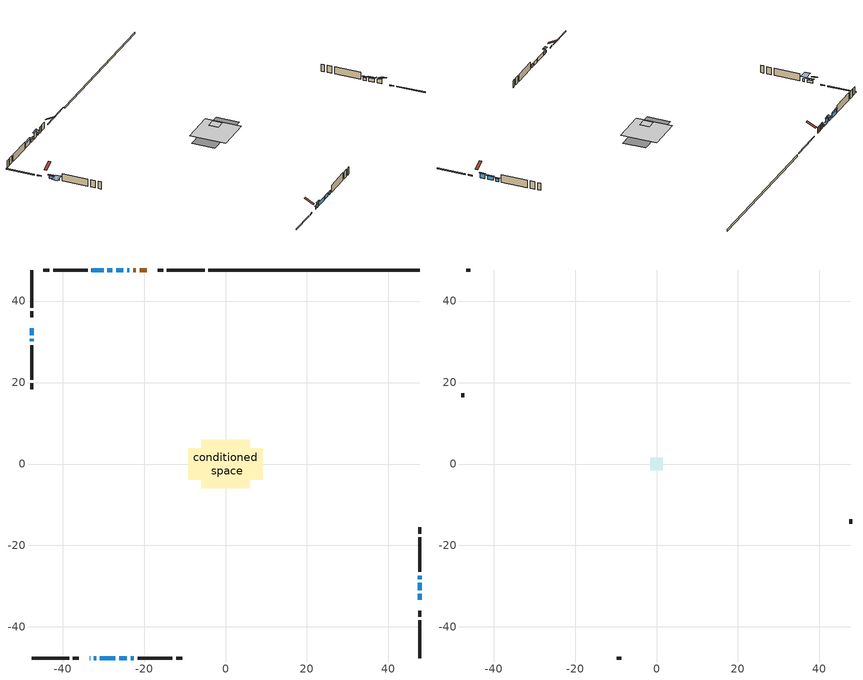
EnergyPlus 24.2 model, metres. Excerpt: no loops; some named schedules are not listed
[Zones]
conditioned space
 floor adiabatic (Floor2 construction): -5.91,-5.91 -5.91,5.91 5.91,5.91 5.91,-5.91 z0.61
 floor adiabatic (AdiabaticFloorConstruction): -5.91,-5.91 -5.91,5.91 5.91,5.91 5.91,-5.91 z0.61
 floor foundation (Slab1 construction): -9.13,-3.82 -9.13,3.82 9.13,3.82 9.13,-3.82 z0
 wall outside (RimJoist1 construction): -5.12,47.63 -14.36,47.63 / -47.63,-47.63 -38.38,-47.63 / -47.63,47.63 -47.63,38.38 / 47.63,-47.63 47.63,-38.38 z0.61:0.91
 wall outside (RimJoist2 construction): -15.29,47.63 -16.67,47.63 / -37.45,-47.63 -36.08,-47.63 / -47.63,37.45 -47.63,36.08 / 47.63,-37.45 47.63,-36.08 z0.61:0.91
 wall outside (AdiabaticWallConstruction 1): -19.36,47.63 -21.1,47.63 / -22.02,47.63 -22.68,47.63 z0.61:2.64
 wall outside (AdiabaticWallConstruction): -33.39,-47.63 -33.23,-47.63 z0.61:1.32; -47.63,33.38 -47.63,31.63 z0.61:1.45; 47.63,-33.38 47.63,-31.91 / -32.3,-47.63 -31.77,-47.63 / -29.9,47.63 -32.9,47.63 z0.61:2.08; 47.63,-30.98 47.63,-29.2 z0.61:1.81; 47.63,-28.28 47.63,-27.41 / -27.8,47.63 -28.97,47.63 z0.61:1.47; -47.63,30.7 -47.63,30.14 z0.61:1.53; -23.61,47.63 -24.17,47.63 z0.61:1.17; -30.84,-47.63 -27.03,-47.63 / -26.1,-47.63 -24.23,-47.63 / -23.3,-47.63 -22.47,-47.63 z0.61:1.83; -25.1,47.63 -26.88,47.63 z0.61:2.64
 wall outside (Wall1 construction): -33.83,47.63 -42.31,47.63 / -21.55,-47.63 -13.06,-47.63 / -47.63,29.21 -47.63,20.73 / 47.63,-26.48 47.63,-18 z0.61:3.05
 wall outside (Wall2 construction): -43.24,47.63 -44.74,47.63 / -12.13,-47.63 -10.63,-47.63 / -47.63,19.8 -47.63,18.3 / 47.63,-17.07 47.63,-15.57 z0.61:3.05
 wall foundation (FoundationWall1 construction): 47.63,47.63 -4.19,47.63 z0:0.61
 window (WindowConstruction 10): -33.38,-47.63 -33.23,-47.63 z0.61:1.32
 window (WindowConstruction 6): -47.63,33.38 -47.63,31.63 z0.61:1.45
 window (WindowConstruction 7): 47.63,-33.38 47.63,-31.91 z0.61:2.08
 window (WindowConstruction 8): 47.63,-30.98 47.63,-29.2 z0.61:1.8
 window (WindowConstruction 9): 47.63,-28.28 47.63,-27.41 z0.61:1.47
 window (WindowConstruction 13): -47.63,30.7 -47.63,30.14 z0.61:1.52
 window (WindowConstruction 11): -23.61,47.63 -24.17,47.63 z0.61:1.17
 window (WindowConstruction 12): -32.3,-47.63 -31.77,-47.63 z0.61:2.08
 window (WindowConstruction): -30.84,-47.63 -27.03,-47.63 z0.61:1.83
 window (WindowConstruction 1): -26.1,-47.63 -24.23,-47.63 z0.61:1.83
 window (WindowConstruction 2): -23.3,-47.63 -22.47,-47.63 z0.61:1.83
 window (WindowConstruction 3): -25.1,47.63 -26.88,47.63 z0.61:2.64
 window (WindowConstruction 4): -27.81,47.63 -28.97,47.63 z0.61:1.47
 window (WindowConstruction 5): -29.9,47.63 -32.9,47.63 z0.61:2.08
 door (Door): -19.36,47.63 -21.09,47.63 z0.61:2.64
 door (Door 1): -22.02,47.63 -22.68,47.63 z0.61:2.64
 ceiling adiabatic (AdiabaticFloorConstruction): 5.91,-5.91 5.91,5.91 -5.91,5.91 -5.91,-5.91 z0.61
attic - vented
 floor to conditioned space (Floor1 construction Reversed): -1.58,-1.58 -1.58,1.58 1.58,1.58 1.58,-1.58 z3.05
 wall outside (Wall3 construction): -45.67,47.63 -46.7,47.63 / -9.7,-47.63 -8.67,-47.63 / -47.63,17.37 -47.63,16.34 / 47.63,-14.64 47.63,-13.61 z0.61:3.05
 roof outside (Roof1 construction): -18.43,47.63,3.05 -18.43,44.64,4.54 -17.6,44.64,4.54 -17.6,47.63,3.05; -34.31,-47.63,3.05 -34.31,-44.64,4.54 -35.15,-44.64,4.54 -35.15,-47.63,3.05; -47.63,34.31,3.05 -44.64,34.31,4.54 -44.64,35.15,4.54 -47.63,35.15,3.05; 47.63,-34.31,3.05 44.64,-34.31,4.54 44.64,-35.15,4.54 47.63,-35.15,3.05
shading: -32.62,-47.63 -33.99,-47.63 -33.99,-48.54 -32.62,-48.54 z1.93; -47.63,31.17 -47.63,33.84 -47.93,33.84 -47.93,31.17 z1.91; 47.63,-31.61 47.63,-33.68 47.93,-33.68 47.93,-31.61 z2.38; 47.63,-28.91 47.63,-31.28 47.93,-31.28 47.93,-28.91 z2.1; 47.63,-27.11 47.63,-28.57 47.93,-28.57 47.93,-27.11 z1.77; -47.63,29.53 -47.63,31.31 -50.68,31.31 -50.68,29.53 z2.13; -24.78,47.63 -23,47.63 -23,48.54 -24.78,48.54 z1.78; -31.16,-47.63 -32.91,-47.63 -32.91,-47.93 -31.16,-47.93 z2.69; -27.17,47.63 -24.8,47.63 -24.8,47.93 -27.17,47.93 z2.94; -29.27,47.63 -27.51,47.63 -27.51,47.93 -29.27,47.93 z1.77; -33.2,47.63 -29.6,47.63 -29.6,47.93 -33.2,47.93 z2.38
[Building]
Building 1: Terrain=Suburbs
[Site:Location]
Comox AP_BC: Latitude {deg}=49.72; Longitude {deg}=-124.9; Time Zone {hr}=-8; Elevation {m}=26; Keep Site Location Information=Yes
[Site:GroundTemperature:Shallow]
7.68431, 6.60511, 6.51868, 7.03082, 9.08677, 11.1331, 12.9072, 14.0311, 14.1265, 13.2125, 11.4836, 9.50004
[Site:WaterMainsTemperature]
Calculation Method=Schedule; Temperature Schedule=mains temperature schedule
[Material] Roughness=Rough; Thermal Absorptance=0.9
Name | Thickness {m} | Conductivity {W/m-K} | Density {kg/m3} | Specific Heat {J/kg-K} | Solar Absorptance | Visible Absorptance
asphalt or fiberglass shingles | 0.00635 | 0.162714 | 1121.4 | 1465.45 | 0.4 | 0.4
ceiling loosefill ins | 0.254 | 0.0480833 | 16.02 | 1046.75 | 0.7 | 0.7
ceiling stud and cavity | 0.1397 | 0.154653 | 65.682 | 1177.47 | 0.7 | 0.7
concrete 4.0 in. | 0.1016 | 1.803125 | 2242.8 | 837.4 | 0.7 | 0.7
concrete 8.0 in. | 0.2032 | 1.803125 | 2242.8 | 837.4 | 0.7 | 0.7
door material | 0.04445 | 0.188738 | 512.64 | 1214.23 | 0.7 | 0.7
exterior vertical ins | 0.00108814 | 0.029427 | 32.04 | 1214.23 | 0.7 | 0.7
floor covering | 0.0127 | 0.0433444 | 54.468 | 1339.84 | 0.6 | 0.6
floor rigid ins | 0.051816 | 0.029427 | 32.04 | 1214.23 | 0.7 | 0.7
floor rigid ins 1; wall rigid ins | 0.512978 | 0.029427 | 32.04 | 1214.23 | 0.7 | 0.7
floor stud and cavity | 0.1397 | 0.101598 | 92.3553 | 1139.71 | 0.7 | 0.7
floor stud and cavity 1 | 0.1397 | 1.75129 | 37.0049 | 1207.88 | 0.7 | 0.7
furniture material conditioned space 1 | 0.1524 | 0.115458 | 640.8 | 1214.23 | 0.6 | 0.6
gypsum board | 0.0127 | 0.160291 | 801 | 837.4 | 0.6 | 0.6
osb sheathing 0.5 in. | 0.0127 | 0.115458 | 512.64 | 1214.23 | 0.7 | 0.7
osb sheathing 0.75 in. | 0.01905 | 0.115458 | 512.64 | 1214.23 | 0.7 | 0.7
osb sheathing 2.0 in. | 0.0508 | 0.115458 | 512.64 | 1214.23 | 0.7 | 0.7
rim joist stud and cavity | 0.0508 | 0.0284916 | 125.044 | 1163.47 | 0.6 | 0.6
rim joist stud and cavity 1 | 0.0508 | 0.153904 | 50.32683 | 1063.81 | 0.6 | 0.6
wall stud and cavity | 0.1397 | 0.0892446 | 139.0536 | 1170.24 | 0.7 | 0.7
wall stud and cavity 1 | 0.1397 | 0.0929022 | 139.0536 | 1170.24 | 0.7 | 0.7
wall stud and cavity 2 | 0.0889 | 6.1454 | 50.32683 | 1063.81 | 0.6 | 0.6
wall stud and cavity 3 | 0.0889 | 0.380278 | 52.3479 | 1209.89 | 0.7 | 0.7
wall stud and cavity 4 | 0.0889 | 0.391764 | 83.0341 | 1211.67 | 0.7 | 0.7
wood siding | 0.0254 | 0.102417 | 544.68 | 1172.36 | 0.4 | 0.4
wood siding 1 | 0.00254 | 0.102417 | 544.68 | 1172.36 | 0.4 | 0.4
wood siding 2; wood siding 3; wood siding 4 | 0.0254 | 0.102417 | 544.68 | 1172.36 | 0.7 | 0.7
[WindowMaterial:SimpleGlazingSystem]
Name | U-Factor {W/m2-K} | Solar Heat Gain Coefficient
WindowMaterial | 2.87988 | 0.7
WindowMaterial 1 | 2.94859 | 0.6
WindowMaterial 10 | 6.57399 | 0.47
WindowMaterial 11 | 4.59748 | 0.63
WindowMaterial 12 | 4.13529 | 0.66
WindowMaterial 13 | 4.28064 | 0.65
WindowMaterial 2 | 2.99912 | 0.53
WindowMaterial 3 | 2.97754 | 0.59
WindowMaterial 4 | 3.00253 | 0.53
WindowMaterial 5 | 2.88272 | 0.7
WindowMaterial 6 | 2.975272 | 0.57
WindowMaterial 7 | 2.90373 | 0.68
WindowMaterial 8 | 2.95426 | 0.6
WindowMaterial 9 | 2.95653 | 0.63
[Construction]
AdiabaticFloorConstruction: floor stud and cavity 1, floor rigid ins 1, osb sheathing 0.75 in., floor covering
AdiabaticWallConstruction: wood siding 3, wall rigid ins, wall stud and cavity 3, gypsum board
AdiabaticWallConstruction 1: wood siding 4, wall rigid ins, wall stud and cavity 3, gypsum board
Door; Door 1: door material
Floor1 construction Reversed: gypsum board, ceiling stud and cavity, ceiling loosefill ins
Floor2 construction: floor stud and cavity, floor rigid ins, osb sheathing 0.75 in., floor covering
FoundationWall1 construction: concrete 8.0 in.
furniture construction conditioned space 1: furniture material conditioned space 1
PartitionWallConstruction: gypsum board, wall stud and cavity 4, gypsum board
RimJoist1 construction: wood siding 2, osb sheathing 2.0 in., rim joist stud and cavity
RimJoist2 construction: wood siding 2, rim joist stud and cavity 1
Roof1 construction: asphalt or fiberglass shingles
Slab1 construction: concrete 4.0 in.
Wall1 construction: wood siding, osb sheathing 0.5 in., wall stud and cavity, gypsum board
Wall2 construction: wood siding, osb sheathing 0.5 in., wall stud and cavity 1, gypsum board
Wall3 construction: wood siding 1, wall stud and cavity 2
WindowConstruction: WindowMaterial
WindowConstruction 1: WindowMaterial 1
WindowConstruction 10: WindowMaterial 10
WindowConstruction 11: WindowMaterial 11
WindowConstruction 12: WindowMaterial 12
WindowConstruction 13: WindowMaterial 13
WindowConstruction 2: WindowMaterial 2
WindowConstruction 3: WindowMaterial 3
WindowConstruction 4: WindowMaterial 4
WindowConstruction 5: WindowMaterial 5
WindowConstruction 6: WindowMaterial 6
WindowConstruction 7: WindowMaterial 7
WindowConstruction 8: WindowMaterial 8
WindowConstruction 9: WindowMaterial 9
[Zone] Multiplier=1; Part of Total Floor Area=Yes
Name | Volume {m3}
attic - vented | 2.35702
conditioned space | 340.5
[Space]
Name | Zone | Volume {m3}
attic - vented 1 | attic - vented | 2.35702
conditioned space 1 | conditioned space | 340.5
[ZoneInfiltration:EffectiveLeakageArea]
infil attic - vented 1: Zone or Space=attic - vented 1; Schedule=Always On Discrete; Effective Air Leakage Area {cm2}=428.571; Stack Coefficient=0.000273546; Wind Coefficient=1.11747e-05
[ZoneMixing]
whole house fan mix: Zone or Space=attic - vented; Schedule=Always On Continuous; Design Flow Rate Calculation Method=Flow/Zone; Design Flow Rate {m3/s}=0; Source Zone or Space=conditioned space
[SurfaceProperty:ExposedFoundationPerimeter]
Slab1: Exposed Perimeter Calculation Method=TotalExposedPerimeter; Total Exposed Perimeter {m}=51.816
[InternalMass] Zone or ZoneList=conditioned space; Space or SpaceList=conditioned space 1
Name | Construction | Surface Area {m2}
furniture mass conditioned space 1 | furniture construction conditioned space 1 | 167.544
partition wall mass | PartitionWallConstruction | 279.23
[Lights]
interior lighting: Zone or ZoneList or Space or SpaceList=conditioned space 1; Schedule=interior lighting schedule; Design Level Calculation Method=LightingLevel; Lighting Level {W}=343.2; Return Air Fraction=0; Fraction Radiant=0.6; Fraction Visible=0.2; Fraction Replaceable=1
[People]
occupants: Zone or ZoneList or Space or SpaceList=conditioned space 1; Number of People Schedule=occupants schedule; Number of People Calculation Method=People; Number of People=3; Fraction Radiant=0.314171; Sensible Heat Fraction=0.56303; Activity Level Schedule=occupants activity schedule; Carbon Dioxide Generation Rate {m3/s-W}=0; Enable ASHRAE 55 Comfort Warnings=No; Mean Radiant Temperature Calculation Type=EnclosureAveraged
[ElectricEquipment] Zone or ZoneList or Space or SpaceList=conditioned space 1; Design Level Calculation Method=EquipmentLevel
Name | Schedule | Design Level {W} | Fraction Latent | Fraction Radiant | Fraction Lost
clothes dryer | clothes dryer schedule | 140.772 | 0.015 | 0.081 | 0.85
clothes washer | clothes washer schedule | 32.1985 | 0.03 | 0.162 | 0.7
cooking range | cooking range schedule | 215.147 | 0.08 | 0.432 | 0.2
dishwasher | dishwasher schedule | 66.8632 | 0.3 | 0.18 | 0.4
fridge | fridge schedule | 72.9452 | 0 | 0.6 | 0
mech vent bath fan 0 | mech vent bath fan 0 schedule | 25.1 | 0 | 0 | 1
mech vent bath fan 1 | mech vent bath fan 1 schedule | 25.1 | 0 | 0 | 1
mech vent house fan | mech vent house fan schedule | 0 | 0 | 0 | 1
mech vent house fan cfis | mech vent house fan cfis schedule | 0 | 0 | 0 | 0
mech vent range fan 0 | mech vent range fan 0 schedule | 57 | 0 | 0 | 1
misc plug loads | misc plug loads schedule | 494.7 | 0.045 | 0.513 | 0.1
whole house fan | Always On Discrete | 0 | 0 | 0 | 1
[OtherEquipment] Zone or ZoneList or Space or SpaceList=conditioned space 1; Design Level Calculation Method=EquipmentLevel
Name | Fuel Type | Schedule | Design Level {W} | Fraction Latent | Fraction Radiant | Fraction Lost
clothes dryer 1 | Electricity | clothes dryer schedule | 0 | 0.015 | 0.081 | 0.85
cooking range 1 | Electricity | cooking range schedule | 0 | 0.08 | 0.432 | 0.2
general water use latent | None | general water use schedule | 62.594 | 1 | 0 | 0
general water use sensible | None | general water use schedule | -61.6891 | 0 | 0.6 | 0
mech vent house fan latent load | None | Always On Discrete | 0 | 1 | 0 | 0
mech vent house fan sensible load | None | Always On Discrete | 0 | 0 | 0 | 0
water heater energy adjustment1 | Electricity | Always On Discrete | 0.01 | 0 | 0 | 1
[ZoneInfiltration:DesignFlowRate] Zone or ZoneList or Space or SpaceList=conditioned space 1; Schedule=Always On Discrete; Design Flow Rate Calculation Method=Flow/Zone; Design Flow Rate {m3/s}=0
infil flow; natural vent flow; whole house fan flow
[Foundation:Kiva]
Foundation Kiva 1: Initial Indoor Air Temperature {C}=18; Wall Height Above Grade {m}=0.609996; Wall Depth Below Slab {m}=0.2032; Custom Block Material Name 1=exterior vertical ins; Custom Block Depth 1 {m}=0.609996; Custom Block X Position 1 {m}=0.2032; Custom Block Z Position 1 {m}=0
[Foundation:Kiva:Settings]
Soil Conductivity {W/m-K}=0.849921; Soil Density {kg/m3}=1842.3; Soil Specific Heat {J/kg-K}=418.7; Ground Solar Absorptivity=0.9; Ground Thermal Absorptivity=0.9; Ground Surface Roughness {m}=0.03; Far-Field Width {m}=40; Deep-Ground Boundary Condition=ZeroFlux; Deep-Ground Depth {m}=40; Minimum Cell Dimension {m}=0.2; Maximum Cell Growth Coefficient=3; Simulation Timestep=Timestep
[Exterior:Lights]
exterior lighting: Schedule=exterior lighting schedule; Design Level {W}=75.6
[Schedule:Constant]
Name | Hourly Value
Always On Continuous; mech vent house fan schedule; mech vent house fan cfis schedule; Always On Discrete | 1
occupants activity schedule | 117.228
fridge schedule | 0
[Schedule:Week:Daily]
interior lighting schedule Week Rule - Jan1-Jan27: interior lighting schedule day, interior lighting schedule day, interior lighting schedule day, interior lighting schedule day, interior lighting schedule day, interior lighting schedule day, interior lighting schedule day, interior lighting schedule default day, interior lighting schedule default day, interior lighting schedule default day, interior lighting schedule default day, interior lighting schedule default day
interior lighting schedule Week Rule - Jan28-Feb3: interior lighting schedule day, interior lighting schedule day, interior lighting schedule day, interior lighting schedule day, interior lighting schedule day 1, interior lighting schedule day 1, interior lighting schedule day 1, interior lighting schedule default day, interior lighting schedule default day, interior lighting schedule default day, interior lighting schedule default day, interior lighting schedule default day
interior lighting schedule Week Rule - Feb4-Feb24: interior lighting schedule day 1, interior lighting schedule day 1, interior lighting schedule day 1, interior lighting schedule day 1, interior lighting schedule day 1, interior lighting schedule day 1, interior lighting schedule day 1, interior lighting schedule default day, interior lighting schedule default day, interior lighting schedule default day, interior lighting schedule default day, interior lighting schedule default day
interior lighting schedule Week Rule - Feb25-Mar3: interior lighting schedule day 1, interior lighting schedule day 1, interior lighting schedule day 1, interior lighting schedule day 1, interior lighting schedule day 2, interior lighting schedule day 2, interior lighting schedule day 2, interior lighting schedule default day, interior lighting schedule default day, interior lighting schedule default day, interior lighting schedule default day, interior lighting schedule default day
interior lighting schedule Week Rule - Mar4-Mar31: interior lighting schedule day 2, interior lighting schedule day 2, interior lighting schedule day 2, interior lighting schedule day 2, interior lighting schedule day 2, interior lighting schedule day 2, interior lighting schedule day 2, interior lighting schedule default day, interior lighting schedule default day, interior lighting schedule default day, interior lighting schedule default day, interior lighting schedule default day
interior lighting schedule Week Rule - Apr1-Apr28: interior lighting schedule day 3, interior lighting schedule day 3, interior lighting schedule day 3, interior lighting schedule day 3, interior lighting schedule day 3, interior lighting schedule day 3, interior lighting schedule day 3, interior lighting schedule default day, interior lighting schedule default day, interior lighting schedule default day, interior lighting schedule default day, interior lighting schedule default day
interior lighting schedule Week Rule - Apr29-May5: interior lighting schedule day 3, interior lighting schedule day 3, interior lighting schedule day 4, interior lighting schedule day 4, interior lighting schedule day 4, interior lighting schedule day 4, interior lighting schedule day 4, interior lighting schedule default day, interior lighting schedule default day, interior lighting schedule default day, interior lighting schedule default day, interior lighting schedule default day
interior lighting schedule Week Rule - May6-May26: interior lighting schedule day 4, interior lighting schedule day 4, interior lighting schedule day 4, interior lighting schedule day 4, interior lighting schedule day 4, interior lighting schedule day 4, interior lighting schedule day 4, interior lighting schedule default day, interior lighting schedule default day, interior lighting schedule default day, interior lighting schedule default day, interior lighting schedule default day
interior lighting schedule Week Rule - May27-Jun2: interior lighting schedule day 4, interior lighting schedule day 4, interior lighting schedule day 4, interior lighting schedule day 4, interior lighting schedule day 4, interior lighting schedule day 5, interior lighting schedule day 5, interior lighting schedule default day, interior lighting schedule default day, interior lighting schedule default day, interior lighting schedule default day, interior lighting schedule default day
interior lighting schedule Week Rule - Jun3-Jun30: interior lighting schedule day 5, interior lighting schedule day 5, interior lighting schedule day 5, interior lighting schedule day 5, interior lighting schedule day 5, interior lighting schedule day 5, interior lighting schedule day 5, interior lighting schedule default day, interior lighting schedule default day, interior lighting schedule default day, interior lighting schedule default day, interior lighting schedule default day
interior lighting schedule Week Rule - Jul1-Jul28: interior lighting schedule day 6, interior lighting schedule day 6, interior lighting schedule day 6, interior lighting schedule day 6, interior lighting schedule day 6, interior lighting schedule day 6, interior lighting schedule day 6, interior lighting schedule default day, interior lighting schedule default day, interior lighting schedule default day, interior lighting schedule default day, interior lighting schedule default day
interior lighting schedule Week Rule - Jul29-Aug4: interior lighting schedule day 6, interior lighting schedule day 6, interior lighting schedule day 6, interior lighting schedule day 7, interior lighting schedule day 7, interior lighting schedule day 7, interior lighting schedule day 7, interior lighting schedule default day, interior lighting schedule default day, interior lighting schedule default day, interior lighting schedule default day, interior lighting schedule default day
interior lighting schedule Week Rule - Aug5-Aug25: interior lighting schedule day 7, interior lighting schedule day 7, interior lighting schedule day 7, interior lighting schedule day 7, interior lighting schedule day 7, interior lighting schedule day 7, interior lighting schedule day 7, interior lighting schedule default day, interior lighting schedule default day, interior lighting schedule default day, interior lighting schedule default day, interior lighting schedule default day
interior lighting schedule Week Rule - Aug26-Sep1: interior lighting schedule day 7, interior lighting schedule day 7, interior lighting schedule day 7, interior lighting schedule day 7, interior lighting schedule day 7, interior lighting schedule day 7, interior lighting schedule day 8, interior lighting schedule default day, interior lighting schedule default day, interior lighting schedule default day, interior lighting schedule default day, interior lighting schedule default day
interior lighting schedule Week Rule - Sep2-Sep29: interior lighting schedule day 8, interior lighting schedule day 8, interior lighting schedule day 8, interior lighting schedule day 8, interior lighting schedule day 8, interior lighting schedule day 8, interior lighting schedule day 8, interior lighting schedule default day, interior lighting schedule default day, interior lighting schedule default day, interior lighting schedule default day, interior lighting schedule default day
interior lighting schedule Week Rule - Sep30-Oct6: interior lighting schedule day 8, interior lighting schedule day 9, interior lighting schedule day 9, interior lighting schedule day 9, interior lighting schedule day 9, interior lighting schedule day 9, interior lighting schedule day 9, interior lighting schedule default day, interior lighting schedule default day, interior lighting schedule default day, interior lighting schedule default day, interior lighting schedule default day
interior lighting schedule Week Rule - Oct7-Oct27: interior lighting schedule day 9, interior lighting schedule day 9, interior lighting schedule day 9, interior lighting schedule day 9, interior lighting schedule day 9, interior lighting schedule day 9, interior lighting schedule day 9, interior lighting schedule default day, interior lighting schedule default day, interior lighting schedule default day, interior lighting schedule default day, interior lighting schedule default day
interior lighting schedule Week Rule - Oct28-Nov3: interior lighting schedule day 9, interior lighting schedule day 9, interior lighting schedule day 9, interior lighting schedule day 9, interior lighting schedule day 10, interior lighting schedule day 10, interior lighting schedule day 10, interior lighting schedule default day, interior lighting schedule default day, interior lighting schedule default day, interior lighting schedule default day, interior lighting schedule default day
interior lighting schedule Week Rule - Nov4-Nov24: interior lighting schedule day 10, interior lighting schedule day 10, interior lighting schedule day 10, interior lighting schedule day 10, interior lighting schedule day 10, interior lighting schedule day 10, interior lighting schedule day 10, interior lighting schedule default day, interior lighting schedule default day, interior lighting schedule default day, interior lighting schedule default day, interior lighting schedule default day
interior lighting schedule Week Rule - Nov25-Dec1: interior lighting schedule day 10, interior lighting schedule day 10, interior lighting schedule day 10, interior lighting schedule day 10, interior lighting schedule day 10, interior lighting schedule day 10, interior lighting schedule day 11, interior lighting schedule default day, interior lighting schedule default day, interior lighting schedule default day, interior lighting schedule default day, interior lighting schedule default day
interior lighting schedule Week Rule - Dec2-Dec31: interior lighting schedule day 11, interior lighting schedule day 11, interior lighting schedule day 11, interior lighting schedule day 11, interior lighting schedule day 11, interior lighting schedule day 11, interior lighting schedule day 11, interior lighting schedule default day, interior lighting schedule default day, interior lighting schedule default day, interior lighting schedule default day, interior lighting schedule default day
occupants schedule Week Rule - Jan1-Dec31: occupants schedule day, occupants schedule day, occupants schedule day, occupants schedule day, occupants schedule day, occupants schedule day, occupants schedule day, occupants schedule default day, occupants schedule default day, occupants schedule default day, occupants schedule default day, occupants schedule default day
clothes dryer schedule Week Rule - Jan1-Dec31: clothes dryer schedule day, clothes dryer schedule day, clothes dryer schedule day, clothes dryer schedule day, clothes dryer schedule day, clothes dryer schedule day, clothes dryer schedule day, clothes dryer schedule default day, clothes dryer schedule default day, clothes dryer schedule default day, clothes dryer schedule default day, clothes dryer schedule default day
clothes washer schedule Week Rule - Jan1-Dec31: clothes washer schedule day, clothes washer schedule day, clothes washer schedule day, clothes washer schedule day, clothes washer schedule day, clothes washer schedule day, clothes washer schedule day, clothes washer schedule default day, clothes washer schedule default day, clothes washer schedule default day, clothes washer schedule default day, clothes washer schedule default day
cooking range schedule Week Rule - Jan1-Dec31: cooking range schedule day, cooking range schedule day, cooking range schedule day, cooking range schedule day, cooking range schedule day, cooking range schedule day, cooking range schedule day, cooking range schedule default day, cooking range schedule default day, cooking range schedule default day, cooking range schedule default day, cooking range schedule default day
dishwasher schedule Week Rule - Jan1-Dec31: dishwasher schedule day, dishwasher schedule day, dishwasher schedule day, dishwasher schedule day, dishwasher schedule day, dishwasher schedule day, dishwasher schedule day, dishwasher schedule default day, dishwasher schedule default day, dishwasher schedule default day, dishwasher schedule default day, dishwasher schedule default day
mech vent bath fan 0 schedule Week Rule - Jan1-Dec31: mech vent bath fan 0 schedule day, mech vent bath fan 0 schedule day, mech vent bath fan 0 schedule day, mech vent bath fan 0 schedule day, mech vent bath fan 0 schedule day, mech vent bath fan 0 schedule day, mech vent bath fan 0 schedule day, mech vent bath fan 0 schedule default day, mech vent bath fan 0 schedule default day, mech vent bath fan 0 schedule default day, mech vent bath fan 0 schedule default day, mech vent bath fan 0 schedule default day
mech vent bath fan 1 schedule Week Rule - Jan1-Dec31: mech vent bath fan 1 schedule day, mech vent bath fan 1 schedule day, mech vent bath fan 1 schedule day, mech vent bath fan 1 schedule day, mech vent bath fan 1 schedule day, mech vent bath fan 1 schedule day, mech vent bath fan 1 schedule day, mech vent bath fan 1 schedule default day, mech vent bath fan 1 schedule default day, mech vent bath fan 1 schedule default day, mech vent bath fan 1 schedule default day, mech vent bath fan 1 schedule default day
mech vent range fan 0 schedule Week Rule - Jan1-Dec31: mech vent range fan 0 schedule day, mech vent range fan 0 schedule day, mech vent range fan 0 schedule day, mech vent range fan 0 schedule day, mech vent range fan 0 schedule day, mech vent range fan 0 schedule day, mech vent range fan 0 schedule day, mech vent range fan 0 schedule default day, mech vent range fan 0 schedule default day, mech vent range fan 0 schedule default day, mech vent range fan 0 schedule default day, mech vent range fan 0 schedule default day
misc plug loads schedule Week Rule - Jan1-Dec31: misc plug loads schedule day, misc plug loads schedule day, misc plug loads schedule day, misc plug loads schedule day, misc plug loads schedule day, misc plug loads schedule day, misc plug loads schedule day, misc plug loads schedule default day, misc plug loads schedule default day, misc plug loads schedule default day, misc plug loads schedule default day, misc plug loads schedule default day
general water use schedule Week Rule - Jan1-Dec31: general water use schedule day, general water use schedule day, general water use schedule day, general water use schedule day, general water use schedule day, general water use schedule day, general water use schedule day, general water use schedule default day, general water use schedule default day, general water use schedule default day, general water use schedule default day, general water use schedule default day
exterior lighting schedule Week Rule - Jan1-Jan27: exterior lighting schedule day, exterior lighting schedule day, exterior lighting schedule day, exterior lighting schedule day, exterior lighting schedule day, exterior lighting schedule day, exterior lighting schedule day, exterior lighting schedule default day, exterior lighting schedule default day, exterior lighting schedule default day, exterior lighting schedule default day, exterior lighting schedule default day
exterior lighting schedule Week Rule - Jan28-Feb3: exterior lighting schedule day, exterior lighting schedule day, exterior lighting schedule day, exterior lighting schedule day, exterior lighting schedule day 1, exterior lighting schedule day 1, exterior lighting schedule day 1, exterior lighting schedule default day, exterior lighting schedule default day, exterior lighting schedule default day, exterior lighting schedule default day, exterior lighting schedule default day
exterior lighting schedule Week Rule - Feb4-Feb24: exterior lighting schedule day 1, exterior lighting schedule day 1, exterior lighting schedule day 1, exterior lighting schedule day 1, exterior lighting schedule day 1, exterior lighting schedule day 1, exterior lighting schedule day 1, exterior lighting schedule default day, exterior lighting schedule default day, exterior lighting schedule default day, exterior lighting schedule default day, exterior lighting schedule default day
exterior lighting schedule Week Rule - Feb25-Mar3: exterior lighting schedule day 1, exterior lighting schedule day 1, exterior lighting schedule day 1, exterior lighting schedule day 1, exterior lighting schedule day 2, exterior lighting schedule day 2, exterior lighting schedule day 2, exterior lighting schedule default day, exterior lighting schedule default day, exterior lighting schedule default day, exterior lighting schedule default day, exterior lighting schedule default day
exterior lighting schedule Week Rule - Mar4-Mar31: exterior lighting schedule day 2, exterior lighting schedule day 2, exterior lighting schedule day 2, exterior lighting schedule day 2, exterior lighting schedule day 2, exterior lighting schedule day 2, exterior lighting schedule day 2, exterior lighting schedule default day, exterior lighting schedule default day, exterior lighting schedule default day, exterior lighting schedule default day, exterior lighting schedule default day
exterior lighting schedule Week Rule - Apr1-Apr28: exterior lighting schedule day 3, exterior lighting schedule day 3, exterior lighting schedule day 3, exterior lighting schedule day 3, exterior lighting schedule day 3, exterior lighting schedule day 3, exterior lighting schedule day 3, exterior lighting schedule default day, exterior lighting schedule default day, exterior lighting schedule default day, exterior lighting schedule default day, exterior lighting schedule default day
exterior lighting schedule Week Rule - Apr29-May5: exterior lighting schedule day 3, exterior lighting schedule day 3, exterior lighting schedule day 4, exterior lighting schedule day 4, exterior lighting schedule day 4, exterior lighting schedule day 4, exterior lighting schedule day 4, exterior lighting schedule default day, exterior lighting schedule default day, exterior lighting schedule default day, exterior lighting schedule default day, exterior lighting schedule default day
exterior lighting schedule Week Rule - May6-May26: exterior lighting schedule day 4, exterior lighting schedule day 4, exterior lighting schedule day 4, exterior lighting schedule day 4, exterior lighting schedule day 4, exterior lighting schedule day 4, exterior lighting schedule day 4, exterior lighting schedule default day, exterior lighting schedule default day, exterior lighting schedule default day, exterior lighting schedule default day, exterior lighting schedule default day
exterior lighting schedule Week Rule - May27-Jun2: exterior lighting schedule day 4, exterior lighting schedule day 4, exterior lighting schedule day 4, exterior lighting schedule day 4, exterior lighting schedule day 4, exterior lighting schedule day 5, exterior lighting schedule day 5, exterior lighting schedule default day, exterior lighting schedule default day, exterior lighting schedule default day, exterior lighting schedule default day, exterior lighting schedule default day
exterior lighting schedule Week Rule - Jun3-Jun30: exterior lighting schedule day 5, exterior lighting schedule day 5, exterior lighting schedule day 5, exterior lighting schedule day 5, exterior lighting schedule day 5, exterior lighting schedule day 5, exterior lighting schedule day 5, exterior lighting schedule default day, exterior lighting schedule default day, exterior lighting schedule default day, exterior lighting schedule default day, exterior lighting schedule default day
exterior lighting schedule Week Rule - Jul1-Jul28: exterior lighting schedule day 6, exterior lighting schedule day 6, exterior lighting schedule day 6, exterior lighting schedule day 6, exterior lighting schedule day 6, exterior lighting schedule day 6, exterior lighting schedule day 6, exterior lighting schedule default day, exterior lighting schedule default day, exterior lighting schedule default day, exterior lighting schedule default day, exterior lighting schedule default day
exterior lighting schedule Week Rule - Jul29-Aug4: exterior lighting schedule day 6, exterior lighting schedule day 6, exterior lighting schedule day 6, exterior lighting schedule day 7, exterior lighting schedule day 7, exterior lighting schedule day 7, exterior lighting schedule day 7, exterior lighting schedule default day, exterior lighting schedule default day, exterior lighting schedule default day, exterior lighting schedule default day, exterior lighting schedule default day
[Schedule:Year]
interior lighting schedule: interior lighting schedule Week Rule - Jan1-Jan27, 1, 1, 1, 27, interior lighting schedule Week Rule - Jan28-Feb3, 1, 28, 2, 3, interior lighting schedule Week Rule - Feb4-Feb24, 2, 4, 2, 24, interior lighting schedule Week Rule - Feb25-Mar3, 2, 25, 3, 3, interior lighting schedule Week Rule - Mar4-Mar31, 3, 4, 3, 31, interior lighting schedule Week Rule - Apr1-Apr28, 4, 1, 4, 28, interior lighting schedule Week Rule - Apr29-May5, 4, 29, 5, 5, interior lighting schedule Week Rule - May6-May26, 5, 6, 5, 26, interior lighting schedule Week Rule - May27-Jun2, 5, 27, 6, 2, interior lighting schedule Week Rule - Jun3-Jun30, 6, 3, 6, 30, interior lighting schedule Week Rule - Jul1-Jul28, 7, 1, 7, 28, interior lighting schedule Week Rule - Jul29-Aug4, 7, 29, 8, 4, interior lighting schedule Week Rule - Aug5-Aug25, 8, 5, 8, 25, interior lighting schedule Week Rule - Aug26-Sep1, 8, 26, 9, 1, interior lighting schedule Week Rule - Sep2-Sep29, 9, 2, 9, 29, interior lighting schedule Week Rule - Sep30-Oct6, 9, 30, 10, 6, interior lighting schedule Week Rule - Oct7-Oct27, 10, 7, 10, 27, interior lighting schedule Week Rule - Oct28-Nov3, 10, 28, 11, 3, interior lighting schedule Week Rule - Nov4-Nov24, 11, 4, 11, 24, interior lighting schedule Week Rule - Nov25-Dec1, 11, 25, 12, 1, interior lighting schedule Week Rule - Dec2-Dec31, 12, 2, 12, 31
occupants schedule: occupants schedule Week Rule - Jan1-Dec31, 1, 1, 12, 31
clothes dryer schedule: clothes dryer schedule Week Rule - Jan1-Dec31, 1, 1, 12, 31
clothes washer schedule: clothes washer schedule Week Rule - Jan1-Dec31, 1, 1, 12, 31
cooking range schedule: cooking range schedule Week Rule - Jan1-Dec31, 1, 1, 12, 31
dishwasher schedule: dishwasher schedule Week Rule - Jan1-Dec31, 1, 1, 12, 31
mech vent bath fan 0 schedule: mech vent bath fan 0 schedule Week Rule - Jan1-Dec31, 1, 1, 12, 31
mech vent bath fan 1 schedule: mech vent bath fan 1 schedule Week Rule - Jan1-Dec31, 1, 1, 12, 31
mech vent range fan 0 schedule: mech vent range fan 0 schedule Week Rule - Jan1-Dec31, 1, 1, 12, 31
misc plug loads schedule: misc plug loads schedule Week Rule - Jan1-Dec31, 1, 1, 12, 31
general water use schedule: general water use schedule Week Rule - Jan1-Dec31, 1, 1, 12, 31
exterior lighting schedule: exterior lighting schedule Week Rule - Jan1-Jan27, 1, 1, 1, 27, exterior lighting schedule Week Rule - Jan28-Feb3, 1, 28, 2, 3, exterior lighting schedule Week Rule - Feb4-Feb24, 2, 4, 2, 24, exterior lighting schedule Week Rule - Feb25-Mar3, 2, 25, 3, 3, exterior lighting schedule Week Rule - Mar4-Mar31, 3, 4, 3, 31, exterior lighting schedule Week Rule - Apr1-Apr28, 4, 1, 4, 28, exterior lighting schedule Week Rule - Apr29-May5, 4, 29, 5, 5, exterior lighting schedule Week Rule - May6-May26, 5, 6, 5, 26, exterior lighting schedule Week Rule - May27-Jun2, 5, 27, 6, 2, exterior lighting schedule Week Rule - Jun3-Jun30, 6, 3, 6, 30, exterior lighting schedule Week Rule - Jul1-Jul28, 7, 1, 7, 28, exterior lighting schedule Week Rule - Jul29-Aug4, 7, 29, 8, 4, exterior lighting schedule Week Rule - Aug5-Aug25, 8, 5, 8, 25, exterior lighting schedule Week Rule - Aug26-Sep1, 8, 26, 9, 1, exterior lighting schedule Week Rule - Sep2-Sep29, 9, 2, 9, 29, exterior lighting schedule Week Rule - Sep30-Oct6, 9, 30, 10, 6, exterior lighting schedule Week Rule - Oct7-Oct27, 10, 7, 10, 27, exterior lighting schedule Week Rule - Oct28-Nov3, 10, 28, 11, 3, exterior lighting schedule Week Rule - Nov4-Nov24, 11, 4, 11, 24, exterior lighting schedule Week Rule - Nov25-Dec1, 11, 25, 12, 1, exterior lighting schedule Week Rule - Dec2-Dec31, 12, 2, 12, 31
[Schedule:Compact]
mains temperature schedule: Through: 01/01, For: AllDays, Until: 24:00, 11.0622, Through: 01/02, For: AllDays, Until: 24:00, 11.025, Through: 01/03, For: AllDays, Until: 24:00, 10.9883, Through: 01/04, For: AllDays, Until: 24:00, 10.9522, Through: 01/05, For: AllDays, Until: 24:00, 10.9172, Through: 01/06, For: AllDays, Until: 24:00, 10.8828, Through: 01/07, For: AllDays, Until: 24:00, 10.8494, Through: 01/08, For: AllDays, Until: 24:00, 10.8167, Through: 01/09, For: AllDays, Until: 24:00, 10.7844, Through: 01/10, For: AllDays, Until: 24:00, 10.7533, Through: 01/11, For: AllDays, Until: 24:00, 10.7228, Through: 01/12, For: AllDays, Until: 24:00, 10.6933, Through: 01/13, For: AllDays, Until: 24:00, 10.6644, Through: 01/14, For: AllDays, Until: 24:00, 10.6367, Through: 01/15, For: AllDays, Until: 24:00, 10.6094, Through: 01/16, For: AllDays, Until: 24:00, 10.5833, Through: 01/17, For: AllDays, Until: 24:00, 10.5578, Through: 01/18, For: AllDays, Until: 24:00, 10.5333, Through: 01/19, For: AllDays, Until: 24:00, 10.51, Through: 01/20, For: AllDays, Until: 24:00, 10.4872, Through: 01/21, For: AllDays, Until: 24:00, 10.465, Through: 01/22, For: AllDays, Until: 24:00, 10.4439, Through: 01/23, For: AllDays, Until: 24:00, 10.4239, Through: 01/24, For: AllDays, Until: 24:00, 10.405, Through: 01/25, For: AllDays, Until: 24:00, 10.3867, Through: 01/26, For: AllDays, Until: 24:00, 10.3694, Through: 01/27, For: AllDays, Until: 24:00, 10.3528, Through: 01/28, For: AllDays, Until: 24:00, 10.3372, Through: 01/29, For: AllDays, Until: 24:00, 10.3228, Through: 01/30, For: AllDays, Until: 24:00, 10.3094, Through: 01/31, For: AllDays, Until: 24:00, 10.2967, Through: 02/01, For: AllDays, Until: 24:00, 10.285, Through: 02/02, For: AllDays, Until: 24:00, 10.2739, Through: 02/03, For: AllDays, Until: 24:00, 10.2644, Through: 02/04, For: AllDays, Until: 24:00, 10.2556, Through: 02/05, For: AllDays, Until: 24:00, 10.2472, Through: 02/06, For: AllDays, Until: 24:00, 10.2406, Through: 02/07, For: AllDays, Until: 24:00, 10.2344, Through: 02/08, For: AllDays, Until: 24:00, 10.2294, Through: 02/09, For: AllDays, Until: 24:00, 10.225, Through: 02/10, For: AllDays, Until: 24:00, 10.2222, Through: 02/11, For: AllDays, Until: 24:00, 10.22, Through: 02/12, For: AllDays, Until: 24:00, 10.2189, Through: 02/13, For: AllDays, Until: 24:00, 10.2183, Through: 02/14, For: AllDays, Until: 24:00, 10.2194, Through: 02/15, For: AllDays, Until: 24:00, 10.2211, Through: 02/16, For: AllDays, Until: 24:00, 10.2239, Through: 02/17, For: AllDays, Until: 24:00, 10.2272, Through: 02/18, For: AllDays, Until: 24:00, 10.2322, Through: 02/19, For: AllDays, Until: 24:00, 10.2378, Through: 02/20, For: AllDays, Until: 24:00, 10.2439, Through: 02/21, For: AllDays, Until: 24:00, 10.2517, Through: 02/22, For: AllDays, Until: 24:00, 10.26, Through: 02/23, For: AllDays, Until: 24:00, 10.2694, Through: 02/24, For: AllDays, Until: 24:00, 10.28, Through: 02/25, For: AllDays, Until: 24:00, 10.2911, Through: 02/26, For: AllDays, Until: 24:00, 10.3033, Through: 02/27, For: AllDays, Until: 24:00, 10.3167, Through: 02/28, For: AllDays, Until: 24:00, 10.3306, Through: 03/01, For: AllDays, Until: 24:00, 10.3456, Through: 03/02, For: AllDays, Until: 24:00, 10.3617, Through: 03/03, For: AllDays, Until: 24:00, 10.3783, Through: 03/04, For: AllDays, Until: 24:00, 10.3961, Through: 03/05, For: AllDays, Until: 24:00, 10.415, Through: 03/06, For: AllDays, Until: 24:00, 10.435, Through: 03/07, For: AllDays, Until: 24:00, 10.4556, Through: 03/08, For: AllDays, Until: 24:00, 10.4767, Through: 03/09, For: AllDays, Until: 24:00, 10.4989, Through: 03/10, For: AllDays, Until: 24:00, 10.5222, Through: 03/11, For: AllDays, Until: 24:00, 10.5467, Through: 03/12, For: AllDays, Until: 24:00, 10.5717, Through: 03/13, For: AllDays, Until: 24:00, 10.5972, Through: 03/14, For: AllDays, Until: 24:00, 10.6239, Through: 03/15, For: AllDays, Until: 24:00, 10.6517, Through: 03/16, For: AllDays, Until: 24:00, 10.68, Through: 03/17, For: AllDays, Until: 24:00, 10.7089, Through: 03/18, For: AllDays, Until: 24:00, 10.7389, Through: 03/19, For: AllDays, Until: 24:00, 10.77, Through: 03/20, For: AllDays, Until: 24:00, 10.8017, Through: 03/21, For: AllDays, Until: 24:00, 10.8339, Through: 03/22, For: AllDays, Until: 24:00, 10.8672, Through: 03/23, For: AllDays, Until: 24:00, 10.9011, Through: 03/24, For: AllDays, Until: 24:00, 10.9361, Through: 03/25, For: AllDays, Until: 24:00, 10.9717, Through: 03/26, For: AllDays, Until: 24:00, 11.0078, Through: 03/27, For: AllDays, Until: 24:00, 11.045, Through: 03/28, For: AllDays, Until: 24:00, 11.0822, Through: 03/29, For: AllDays, Until: 24:00, 11.1211, Through: 03/30, For: AllDays, Until: 24:00, 11.16, Through: 03/31, For: AllDays, Until: 24:00, 11.2, Through: 04/01, For: AllDays, Until: 24:00, 11.2406, Through: 04/02, For: AllDays, Until: 24:00, 11.2817, Through: 04/03, For: AllDays, Until: 24:00, 11.3233, Through: 04/04, For: AllDays, Until: 24:00, 11.3656, Through: 04/05, For: AllDays, Until: 24:00, 11.4089, Through: 04/06, For: AllDays, Until: 24:00, 11.4522, Through: 04/07, For: AllDays, Until: 24:00, 11.4967, Through: 04/08, For: AllDays, Until: 24:00, 11.5417, Through: 04/09, For: AllDays, Until: 24:00, 11.5872, Through: 04/10, For: AllDays, Until: 24:00, 11.6333, Through: 04/11, For: AllDays, Until: 24:00, 11.6794, Through: 04/12, For: AllDays, Until: 24:00, 11.7267, Through: 04/13, For: AllDays, Until: 24:00, 11.7744, Through: 04/14, For: AllDays, Until: 24:00, 11.8222, Through: 04/15, For: AllDays, Until: 24:00, 11.8711, Through: 04/16, For: AllDays, Until: 24:00, 11.92, Through: 04/17, For: AllDays, Until: 24:00, 11.97, Through: 04/18, For: AllDays, Until: 24:00, 12.02, Through: 04/19, For: AllDays, Until: 24:00, 12.07, Through: 04/20, For: AllDays, Until: 24:00, 12.1211, Through: 04/21, For: AllDays, Until: 24:00, 12.1722, Through: 04/22, For: AllDays, Until: 24:00, 12.2239, Through: 04/23, For: AllDays, Until: 24:00, 12.2761, Through: 04/24, For: AllDays, Until: 24:00, 12.3283, Through: 04/25, For: AllDays, Until: 24:00, 12.3811, Through: 04/26, For: AllDays, Until: 24:00, 12.4339, Through: 04/27, For: AllDays, Until: 24:00, 12.4872, Through: 04/28, For: AllDays, Until: 24:00, 12.5411, Through: 04/29, For: AllDays, Until: 24:00, 12.595, Through: 04/30, For: AllDays, Until: 24:00, 12.6489, Through: 05/01, For: AllDays, Until: 24:00, 12.7033, Through: 05/02, For: AllDays, Until: 24:00, 12.7583, Through: 05/03, For: AllDays, Until: 24:00, 12.8133, Through: 05/04, For: AllDays, Until: 24:00, 12.8683, Through: 05/05, For: AllDays, Until: 24:00, 12.9233, Through: 05/06, For: AllDays, Until: 24:00, 12.9789, Through: 05/07, For: AllDays, Until: 24:00, 13.0344, Through: 05/08, For: AllDays, Until: 24:00, 13.09, Through: 05/09, For: AllDays, Until: 24:00, 13.1461, Through: 05/10, For: AllDays, Until: 24:00, 13.2017, Through: 05/11, For: AllDays, Until: 24:00, 13.2578, Through: 05/12, For: AllDays, Until: 24:00, 13.3139, Through: 05/13, For: AllDays, Until: 24:00, 13.37, Through: 05/14, For: AllDays, Until: 24:00, 13.4261, Through: 05/15, For: AllDays, Until: 24:00, 13.4822, Through: 05/16, For: AllDays, Until: 24:00, 13.5389, Through: 05/17, For: AllDays, Until: 24:00, 13.595, Through: 05/18, For: AllDays, Until: 24:00, 13.6511, Through: 05/19, For: AllDays, Until: 24:00, 13.7072, Through: 05/20, For: AllDays, Until: 24:00, 13.7628, Through: 05/21, For: AllDays, Until: 24:00, 13.8189, Through: 05/22, For: AllDays, Until: 24:00, 13.875, Through: 05/23, For: AllDays, Until: 24:00, 13.9306, Through: 05/24, For: AllDays, Until: 24:00, 13.9861, Through: 05/25, For: AllDays, Until: 24:00, 14.0417, Through: 05/26, For: AllDays, Until: 24:00, 14.0967, Through: 05/27, For: AllDays, Until: 24:00, 14.1517, Through: 05/28, For: AllDays, Until: 24:00, 14.2067, Through: 05/29, For: AllDays, Until: 24:00, 14.2611, Through: 05/30, For: AllDays, Until: 24:00, 14.3156, Through: 05/31, For: AllDays, Until: 24:00, 14.37, Through: 06/01, For: AllDays, Until: 24:00, 14.4239, Through: 06/02, For: AllDays, Until: 24:00, 14.4778, Through: 06/03, For: AllDays, Until: 24:00, 14.5311, Through: 06/04, For: AllDays, Until: 24:00, 14.5839, Through: 06/05, For: AllDays, Until: 24:00, 14.6367, Through: 06/06, For: AllDays, Until: 24:00, 14.6889, Through: 06/07, For: AllDays, Until: 24:00, 14.7411, Through: 06/08, For: AllDays, Until: 24:00, 14.7928, Through: 06/09, For: AllDays, Until: 24:00, 14.8439, Through: 06/10, For: AllDays, Until: 24:00, 14.895, Through: 06/11, For: AllDays, Until: 24:00, 14.9456, Through: 06/12, For: AllDays, Until: 24:00, 14.9956, Through: 06/13, For: AllDays, Until: 24:00, 15.045, Through: 06/14, For: AllDays, Until: 24:00, 15.0939, Through: 06/15, For: AllDays, Until: 24:00, 15.1428, Through: 06/16, For: AllDays, Until: 24:00, 15.1906, Through: 06/17, For: AllDays, Until: 24:00, 15.2383, Through: 06/18, For: AllDays, Until: 24:00, 15.2856, Through: 06/19, For: AllDays, Until: 24:00, 15.3322, Through: 06/20, For: AllDays, Until: 24:00, 15.3778, Through: 06/21, For: AllDays, Until: 24:00, 15.4233, Through: 06/22, For: AllDays, Until: 24:00, 15.4683, Through: 06/23, For: AllDays, Until: 24:00, 15.5128, Through: 06/24, For: AllDays, Until: 24:00, 15.5561, Through: 06/25, For: AllDays, Until: 24:00, 15.5994, Through: 06/26, For: AllDays, Until: 24:00, 15.6417, Through: 06/27, For: AllDays, Until: 24:00, 15.6839, Through: 06/28, For: AllDays, Until: 24:00, 15.725, Through: 06/29, For: AllDays, Until: 24:00, 15.7656, Through: 06/30, For: AllDays, Until: 24:00, 15.805, Through: 07/01, For: AllDays, Until: 24:00, 15.8444, Through: 07/02, For: AllDays, Until: 24:00, 15.8828, Through: 07/03, For: AllDays, Until: 24:00, 15.9206, Through: 07/04, For: AllDays, Until: 24:00, 15.9572, Through: 07/05, For: AllDays, Until: 24:00, 15.9939, Through: 07/06, For: AllDays, Until: 24:00, 16.0294, Through: 07/07, For: AllDays, Until: 24:00, 16.0639, Through: 07/08, For: AllDays, Until: 24:00, 16.0983, Through: 07/09, For: AllDays, Until: 24:00, 16.1311, Through: 07/10, For: AllDays, Until: 24:00, 16.1639, Through: 07/11, For: AllDays, Until: 24:00, 16.1956, Through: 07/12, For: AllDays, Until: 24:00, 16.2261, Through: 07/13, For: AllDays, Until: 24:00, 16.2561, Through: 07/14, For: AllDays, Until: 24:00, 16.2856, Through: 07/15, For: AllDays, Until: 24:00, 16.3139, Through: 07/16, For: AllDays, Until: 24:00, 16.3417, Through: 07/17, For: AllDays, Until: 24:00, 16.3683, Through: 07/18, For: AllDays, Until: 24:00, 16.3939, Through: 07/19, For: AllDays, Until: 24:00, 16.4189, Through: 07/20, For: AllDays, Until: 24:00, 16.4433, Through: 07/21, For: AllDays, Until: 24:00, 16.4661, Through: 07/22, For: AllDays, Until: 24:00, 16.4889, Through: 07/23, For: AllDays, Until: 24:00, 16.51, Through: 07/24, For: AllDays, Until: 24:00, 16.5306, Through: 07/25, For: AllDays, Until: 24:00, 16.5506, Through: 07/26, For: AllDays, Until: 24:00, 16.5694, Through: 07/27, For: AllDays, Until: 24:00, 16.5872, Through: 07/28, For: AllDays, Until: 24:00, 16.6039, Through: 07/29, For: AllDays, Until: 24:00, 16.62, Through: 07/30, For: AllDays, Until: 24:00, 16.635, Through: 07/31, For: AllDays, Until: 24:00, 16.6494, Through: 08/01, For: AllDays, Until: 24:00, 16.6622, Through: 08/02, For: AllDays, Until: 24:00, 16.6744, Through: 08/03, For: AllDays, Until: 24:00, 16.6861, Through: 08/04, For: AllDays, Until: 24:00, 16.6961, Through: 08/05, For: AllDays, Until: 24:00, 16.7056, Through: 08/06, For: AllDays, Until: 24:00, 16.7144, Through: 08/07, For: AllDays, Until: 24:00, 16.7217, Through: 08/08, For: AllDays, Until: 24:00, 16.7283, Through: 08/09, For: AllDays, Until: 24:00, 16.7339, Through: 08/10, For: AllDays, Until: 24:00, 16.7383, Through: 08/11, For: AllDays, Until: 24:00, 16.7422, Through: 08/12, For: AllDays, Until: 24:00, 16.745, Through: 08/13, For: AllDays, Until: 24:00, 16.7467, Through: 08/14, For: AllDays, Until: 24:00, 16.7472, Through: 08/15, For: AllDays, Until: 24:00, 16.7472, Through: 08/16, For: AllDays, Until: 24:00, 16.7461, Through: 08/17, For: AllDays, Until: 24:00, 16.7439, Through: 08/18, For: AllDays, Until: 24:00, 16.7406, Through: 08/19, For: AllDays, Until: 24:00, 16.7367, Through: 08/20, For: AllDays, Until: 24:00, 16.7317, Through: 08/21, For: AllDays, Until: 24:00, 16.7256, Through: 08/22, For: AllDays, Until: 24:00, 16.7189, Through: 08/23, For: AllDays, Until: 24:00, 16.7106, Through: 08/24, For: AllDays, Until: 24:00, 16.7017, Through: 08/25, For: AllDays, Until: 24:00, 16.6922, Through: 08/26, For: AllDays, Until: 24:00, 16.6811, Through: 08/27, For: AllDays, Until: 24:00, 16.6694, Through: 08/28, For: AllDays, Until: 24:00, 16.6567, Through: 08/29, For: AllDays, Until: 24:00, 16.6433, Through: 08/30, For: AllDays, Until: 24:00, 16.6289, Through: 08/31, For: AllDays, Until: 24:00, 16.6133, Through: 09/01, For: AllDays, Until: 24:00, 16.5967, Through: 09/02, For: AllDays, Until: 24:00, 16.5794, Through: 09/03, For: AllDays, Until: 24:00, 16.5611, Through: 09/04, For: AllDays, Until: 24:00, 16.5422, Through: 09/05, For: AllDays, Until: 24:00, 16.5222, Through: 09/06, For: AllDays, Until: 24:00, 16.5011, Through: 09/07, For: AllDays, Until: 24:00, 16.4794, Through: 09/08, For: AllDays, Until: 24:00, 16.4567, Through: 09/09, For: AllDays, Until: 24:00, 16.4328, Through: 09/10, For: AllDays, Until: 24:00, 16.4083, Through: 09/11, For: AllDays, Until: 24:00, 16.3833, Through: 09/12, For: AllDays, Until: 24:00, 16.3567, Through: 09/13, For: AllDays, Until: 24:00, 16.33, Through: 09/14, For: AllDays, Until: 24:00, 16.3017, Through: 09/15, For: AllDays, Until: 24:00, 16.2733, Through: 09/16, For: AllDays, Until: 24:00, 16.2433, Through: 09/17, For: AllDays, Until: 24:00, 16.2133, Through: 09/18, For: AllDays, Until: 24:00, 16.1822, Through: 09/19, For: AllDays, Until: 24:00, 16.15, Through: 09/20, For: AllDays, Until: 24:00, 16.1172, Through: 09/21, For: AllDays, Until: 24:00, 16.0839, Through: 09/22, For: AllDays, Until: 24:00, 16.0494, Through: 09/23, For: AllDays, Until: 24:00, 16.0144, Through: 09/24, For: AllDays, Until: 24:00, 15.9783, Through: 09/25, For: AllDays, Until: 24:00, 15.9417, Through: 09/26, For: AllDays, Until: 24:00, 15.9044, Through: 09/27, For: AllDays, Until: 24:00, 15.8667, Through: 09/28, For: AllDays, Until: 24:00, 15.8278, Through: 09/29, For: AllDays, Until: 24:00, 15.7883, Through: 09/30, For: AllDays, Until: 24:00, 15.7483, Through: 10/01, For: AllDays, Until: 24:00, 15.7072, Through: 10/02, For: AllDays, Until: 24:00, 15.6661, Through: 10/03, For: AllDays, Until: 24:00, 15.6239, Through: 10/04, For: AllDays, Until: 24:00, 15.5811, Through: 10/05, For: AllDays, Until: 24:00, 15.5378, Through: 10/06, For: AllDays, Until: 24:00, 15.4939, Through: 10/07, For: AllDays, Until: 24:00, 15.4494, Through: 10/08, For: AllDays, Until: 24:00, 15.4039, Through: 10/09, For: AllDays, Until: 24:00, 15.3583, Through: 10/10, For: AllDays, Until: 24:00, 15.3122, Through: 10/11, For: AllDays, Until: 24:00, 15.2656, Through: 10/12, For: AllDays, Until: 24:00, 15.2183, Through: 10/13, For: AllDays, Until: 24:00, 15.17, Through: 10/14, For: AllDays, Until: 24:00, 15.1217, Through: 10/15, For: AllDays, Until: 24:00, 15.0733, Through: 10/16, For: AllDays, Until: 24:00, 15.0239, Through: 10/17, For: AllDays, Until: 24:00, 14.9739, Through: 10/18, For: AllDays, Until: 24:00, 14.9239, Through: 10/19, For: AllDays, Until: 24:00, 14.8733, Through: 10/20, For: AllDays, Until: 24:00, 14.8222, Through: 10/21, For: AllDays, Until: 24:00, 14.7706, Through: 10/22, For: AllDays, Until: 24:00, 14.7189, Through: 10/23, For: AllDays, Until: 24:00, 14.6667, Through: 10/24, For: AllDays, Until: 24:00, 14.6144, Through: 10/25, For: AllDays, Until: 24:00, 14.5611, Through: 10/26, For: AllDays, Until: 24:00, 14.5083, Through: 10/27, For: AllDays, Until: 24:00, 14.4544, Through: 10/28, For: AllDays, Until: 24:00, 14.4011, Through: 10/29, For: AllDays, Until: 24:00, 14.3467, Through: 10/30, For: AllDays, Until: 24:00, 14.2928, Through: 10/31, For: AllDays, Until: 24:00, 14.2378, Through: 11/01, For: AllDays, Until: 24:00, 14.1833, Through: 11/02, For: AllDays, Until: 24:00, 14.1283, Through: 11/03, For: AllDays, Until: 24:00, 14.0733, Through: 11/04, For: AllDays, Until: 24:00, 14.0178, Through: 11/05, For: AllDays, Until: 24:00, 13.9622, Through: 11/06, For: AllDays, Until: 24:00, 13.9067, Through: 11/07, For: AllDays, Until: 24:00, 13.8511, Through: 11/08, For: AllDays, Until: 24:00, 13.795, Through: 11/09, For: AllDays, Until: 24:00, 13.7389, Through: 11/10, For: AllDays, Until: 24:00, 13.6828, Through: 11/11, For: AllDays, Until: 24:00, 13.6272, Through: 11/12, For: AllDays, Until: 24:00, 13.5706, Through: 11/13, For: AllDays, Until: 24:00, 13.5144, Through: 11/14, For: AllDays, Until: 24:00, 13.4583, Through: 11/15, For: AllDays, Until: 24:00, 13.4022, Through: 11/16, For: AllDays, Until: 24:00, 13.3461, Through: 11/17, For: AllDays, Until: 24:00, 13.29, Through: 11/18, For: AllDays, Until: 24:00, 13.2339, Through: 11/19, For: AllDays, Until: 24:00, 13.1778, Through: 11/20, For: AllDays, Until: 24:00, 13.1222, Through: 11/21, For: AllDays, Until: 24:00, 13.0661, Through: 11/22, For: AllDays, Until: 24:00, 13.0106, Through: 11/23, For: AllDays, Until: 24:00, 12.955, Through: 11/24, For: AllDays, Until: 24:00, 12.9, Through: 11/25, For: AllDays, Until: 24:00, 12.8444, Through: 11/26, For: AllDays, Until: 24:00, 12.7894, Through: 11/27, For: AllDays, Until: 24:00, 12.735, Through: 11/28, For: AllDays, Until: 24:00, 12.6806, Through: 11/29, For: AllDays, Until: 24:00, 12.6261, Through: 11/30, For: AllDays, Until: 24:00, 12.5717, Through: 12/01, For: AllDays, Until: 24:00, 12.5183, Through: 12/02, For: AllDays, Until: 24:00, 12.4644, Through: 12/03, For: AllDays, Until: 24:00, 12.4111, Through: 12/04, For: AllDays, Until: 24:00, 12.3583, Through: 12/05, For: AllDays, Until: 24:00, 12.3061, Through: 12/06, For: AllDays, Until: 24:00, 12.2539, Through: 12/07, For: AllDays, Until: 24:00, 12.2017, Through: 12/08, For: AllDays, Until: 24:00, 12.1506, Through: 12/09, For: AllDays, Until: 24:00, 12.0994, Through: 12/10, For: AllDays, Until: 24:00, 12.0483, Through: 12/11, For: AllDays, Until: 24:00, 11.9983, Through: 12/12, For: AllDays, Until: 24:00, 11.9483, Through: 12/13, For: AllDays, Until: 24:00, 11.8989, Through: 12/14, For: AllDays, Until: 24:00, 11.85, Through: 12/15, For: AllDays, Until: 24:00, 11.8017, Through: 12/16, For: AllDays, Until: 24:00, 11.7539, Through: 12/17, For: AllDays, Until: 24:00, 11.7067, Through: 12/18, For: AllDays, Until: 24:00, 11.6594, Through: 12/19, For: AllDays, Until: 24:00, 11.6133, Through: 12/20, For: AllDays, Until: 24:00, 11.5678, Through: 12/21, For: AllDays, Until: 24:00, 11.5222, Through: 12/22, For: AllDays, Until: 24:00, 11.4778, Through: 12/23, For: AllDays, Until: 24:00, 11.4339, Through: 12/24, For: AllDays, Until: 24:00, 11.3906, Through: 12/25, For: AllDays, Until: 24:00, 11.3478, Through: 12/26, For: AllDays, Until: 24:00, 11.3056, Through: 12/27, For: AllDays, Until: 24:00, 11.2639, Through: 12/28, For: AllDays, Until: 24:00, 11.2228, Through: 12/29, For: AllDays, Until: 24:00, 11.1828, Through: 12/30, For: AllDays, Until: 24:00, 11.1433, Through: 12/31, For: AllDays, Until: 24:00, 11.1044
